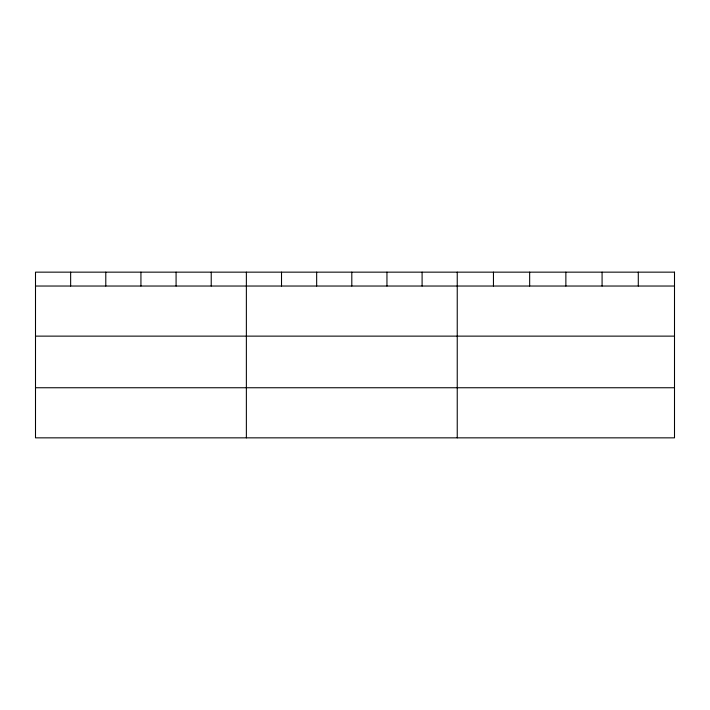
<?xml version="1.0" encoding="UTF-8"?>
<svg xmlns="http://www.w3.org/2000/svg" width="710" height="710" viewBox="0 0 710 710"><rect width="100%" height="100%" fill="white"/><g stroke="black" fill="none" stroke-linecap="round" stroke-linejoin="round"><path stroke-width="1.06" d="M35.5 286.032L674.5 286.032M35.5 336.132L674.5 336.132M35.5 387.749L674.5 387.749M638.29 272.152L638.29 286.032M602.08 272.152L602.08 286.032M565.87 272.152L565.87 286.032M529.66 272.152L529.66 286.032M493.45 272.152L493.45 286.032M457.24 272.152L457.24 437.848M422.095 272.152L422.095 286.032M386.95 272.152L386.95 286.032M351.805 272.152L351.805 286.032M316.66 272.152L316.66 286.032M281.515 272.152L281.515 286.032M246.37 272.152L246.37 437.848M211.225 272.152L211.225 286.032M176.08 272.152L176.08 286.032M140.935 272.152L140.935 286.032M105.79 272.152L105.79 286.032M70.645 272.152L70.645 286.032M674.5 272.152L35.5 272.152L35.5 437.848L674.5 437.848L674.5 272.152"/></g></svg>
